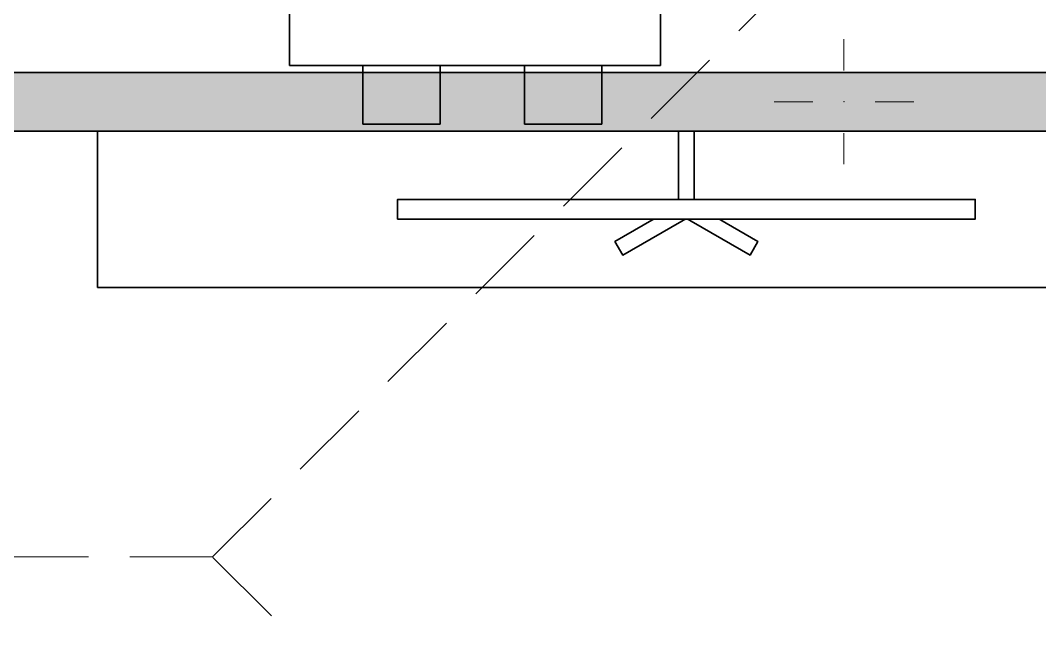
# Model space of a CAD drawing. Header units: millimetres. Extents: x -234375 to -184638, y -91483 to -70216.
# Drawn here: x -193087 to -190477, y -84307 to -82730 of the extents above; entities that cross this region are included whole.
import ezdxf

# ---------------------------------------------------------------- set-up
doc = ezdxf.new("R2010")
doc.units = ezdxf.units.MM
doc.header["$MEASUREMENT"] = 0
doc.linetypes.add('Hidden', pattern=[317.5, 211.666667, -105.833333])
doc.linetypes.add('Wipeout_Contour', pattern=[20000, 0, -20000])
for name, color, linetype, lineweight in [('New_0_Pen_No__7', 7, 'Continuous', 35), ('New_Drawing & Figure_Pen_No__13', 54, 'Continuous', 18), ('New_Drawing & Figure_Pen_No__6', 5, 'Continuous', 35), ('New_Drawing & Figure_Pen_No__7', 7, 'Continuous', 35), ('New_Shell - Roof_Pen_No__1', 7, 'Continuous', 13), ('New_Structural - Bearing_Pen_No__1', 7, 'Continuous', 13), ('New_Structural - Bearing_Pen_No__20', 1, 'Continuous', 0), ('New_Structural - Bearing_Pen_No__27', 7, 'Continuous', 35)]:
    doc.layers.add(name, color=color, linetype=linetype, lineweight=lineweight)
for name, color, linetype in [('New_Drawing & Figure', 7, 'Continuous'), ('New_Shell - Roof', 7, 'Continuous'), ('New_Structural - Bearing', 7, 'Continuous')]:
    doc.layers.add(name, color=color, linetype=linetype)
for name, color, linetype, lineweight, true_color in [('New_Drawing & Figure_Pen_No__254', 254, 'Continuous', 13, 0xe8e8e8), ('New_Drawing & Figure_Pen_No__8', 14, 'Continuous', 35, 0xa80f02), ('New_Structural - Bearing_Pen_No__160', 33, 'Continuous', 20, 0xb4a35c)]:
    doc.layers.add(name, color=color, linetype=linetype, lineweight=lineweight, true_color=true_color)

# ---------------------------------------------------------------- blocks, each defined once
blk = doc.blocks.new('Wall_16', base_point=(-187006.8, -82863.2))
at = {"layer": 'New_Structural - Bearing_Pen_No__160', "linetype": 'Continuous', "lineweight": 0, "true_color": 0x5a512e}
blk.add_hatch(color=59, dxfattribs=at).paths.add_polyline_path([(-188660.4, -82863.2), (-194325.3, -82863.3), (-194325.3, -83013.3), (-191076.8, -83013.2), (-191076.8, -82863.3), (-190878.8, -82863.3), (-190878.8, -83013.2), (-188660.4, -83013.2), (-188660.4, -83002.3), (-188685.9, -83002.3), (-188685.9, -82867.2), (-188660.4, -82867.2)])
at = {"layer": 'New_Structural - Bearing_Pen_No__27', "color": 7, "linetype": 'Continuous', "lineweight": 35, "flags": 128}
for points in [[(-188660.4, -82863.2), (-194325.3, -82863.3)], [(-194325.3, -83013.3), (-191076.8, -83013.2)], [(-190878.8, -83013.2), (-188660.4, -83013.2)]]:
    blk.add_lwpolyline(points, dxfattribs=at)
blk = doc.blocks.new('Column_6', base_point=(-190977.8, -82938.3))
at = {"layer": 'New_Structural - Bearing_Pen_No__160', "linetype": 'Continuous', "lineweight": 0, "true_color": 0x5a512e}
for points in [[(-191076.8, -82863.3), (-191076.8, -83013.2), (-190878.8, -83013.2), (-190878.8, -82863.3)], [(-190878.8, -83013.2), (-191076.8, -83013.2), (-191076.8, -83013.3), (-190878.8, -83013.3)]]:
    blk.add_hatch(color=59, dxfattribs=at).paths.add_polyline_path(points)
at = {"layer": 'New_Structural - Bearing_Pen_No__1', "color": 7, "linetype": 'Continuous', "lineweight": 13, "flags": 128}
blk.add_lwpolyline([(-191076.8, -83013.2), (-191076.8, -83013.3), (-190878.8, -83013.3), (-190878.8, -83013.2)], dxfattribs=at)
at = {"layer": 'New_Structural - Bearing_Pen_No__20', "color": 1, "linetype": 'Continuous', "lineweight": 0}
for p, q in [((-190977.8, -82858.3), (-190977.8, -82778.3)), ((-191057.8, -82938.3), (-191156.8, -82938.3)), ((-190897.8, -82938.3), (-190798.8, -82938.3)), ((-190977.8, -83018.3), (-190977.8, -83098.3))]:
    blk.add_line(p, q, dxfattribs=at)
blk.add_point((-190977.8, -82938.3), dxfattribs=at)
blk = doc.blocks.new('Roof_1', base_point=(-201339, -70721))
at = {"layer": 'New_Shell - Roof_Pen_No__1', "color": 7, "linetype": 'Hidden', "lineweight": 13, "flags": 128}
for points in [[(-192594.7, -84103), (-186597.5, -78112)], [(-192594.7, -84103), (-193996.8, -84103)], [(-186609.9, -90094), (-192594.7, -84103)]]:
    blk.add_lwpolyline(points, dxfattribs=at)

msp = doc.modelspace()

# ---------------------------------------------------------------- hatches: boundary and pattern name
at = {"layer": 'New_Drawing & Figure_Pen_No__6', "linetype": 'Continuous', "lineweight": 35}
msp.add_hatch(color=5, dxfattribs=at).paths.add_polyline_path([(-191863.9, -83105.8), (-191814.4, -83105.8), (-191814.4, -83091), (-191764.9, -83091), (-191764.9, -83105.8), (-191715.4, -83105.8), (-191715.4, -83091), (-191665.9, -83091), (-191665.9, -83105.8), (-191616.4, -83105.8), (-191616.4, -83091), (-191566.9, -83091), (-191566.9, -83105.8), (-191517.4, -83105.8), (-191517.4, -83091), (-191467.9, -83091), (-191467.9, -83105.8), (-191418.4, -83105.8), (-191418.4, -83091), (-191368.9, -83091), (-191368.9, -83105.8), (-191319.4, -83105.8), (-191319.4, -83091), (-191269.9, -83091), (-191269.9, -83105.8), (-191220.4, -83105.8), (-191220.4, -83091), (-191170.9, -83091), (-191170.9, -83105.8), (-191121.4, -83105.8), (-191121.4, -83091), (-191094.1, -83091), (-191094.1, -83076.1), (-191863.9, -83076.1)])

# ---------------------------------------------------------------- linework, layer by layer
at = {"layer": 'New_0_Pen_No__7', "color": 7, "linetype": 'Continuous', "lineweight": 35}
msp.add_lwpolyline([(-191795.8, -82995.2), (-191795.8, -82845.2), (-191597.9, -82845.2), (-191597.9, -82995.2)], close=True, dxfattribs=at)
at = {"layer": 'New_Drawing & Figure_Pen_No__13', "color": 54, "linetype": 'Continuous', "lineweight": 18}
msp.add_line((-193613.5, -82863.3), (-193019.5, -82863.3), dxfattribs=at)
at = {"layer": 'New_Drawing & Figure_Pen_No__7', "color": 7, "linetype": 'Continuous', "lineweight": 35}
for p, q in [((-192397.7, -82845.2), (-192397.7, -81154.2)), ((-191447.7, -81154.2), (-191447.7, -82845.2)), ((-191447.7, -82845.2), (-192397.7, -82845.2))]:
    msp.add_line(p, q, dxfattribs=at)
msp.add_lwpolyline([(-192210, -82995.2), (-192210, -82845.2), (-192012, -82845.2), (-192012, -82995.2)], close=True, dxfattribs=at)

# ---------------------------------------------------------------- next in the draw order: wipeouts: each hides what was drawn before it
at = {"color": 254, "linetype": 'Wipeout_Contour', "lineweight": 0, "ltscale": 834947.779186}
msp.add_wipeout([(-192889, -83413.3), (-189975.4, -83413.3), (-189975.4, -83013.3), (-192889, -83013.3)], dxfattribs=at).dxf.layer = 'New_Drawing & Figure'

# ---------------------------------------------------------------- next in the draw order: linework, layer by layer
at = {"layer": 'New_Drawing & Figure_Pen_No__7', "color": 7, "linetype": 'Continuous', "lineweight": 35}
for p, q in [((-189975.4, -83013.3), (-192889, -83013.3)), ((-192889, -83013.3), (-192889, -83413.3)), ((-192889, -83413.3), (-189975.4, -83413.3))]:
    msp.add_line(p, q, dxfattribs=at)
at = {"layer": 'New_Drawing & Figure_Pen_No__7', "color": 7, "linetype": 'Continuous', "lineweight": 35, "flags": 128}
msp.add_lwpolyline([(-192889, -83413.3), (-189975.4, -83413.3), (-189975.4, -83013.3), (-192889, -83013.3)], close=True, dxfattribs=at)

# ---------------------------------------------------------------- next in the draw order: block references
at = {"layer": 'New_Structural - Bearing', "color": 7, "lineweight": 13}
msp.add_blockref('Column_6', (-190977.8, -82938.3), dxfattribs=at)

# ---------------------------------------------------------------- next in the draw order: wipeouts: each hides what was drawn before it
at = {"color": 254, "linetype": 'Wipeout_Contour', "lineweight": 0, "ltscale": 834597.31645}
msp.add_wipeout([(-191401.1, -83213.3), (-191361.1, -83213.3), (-191361.1, -83013.3), (-191401.1, -83013.3)], dxfattribs=at).dxf.layer = 'New_Drawing & Figure'

# ---------------------------------------------------------------- next in the draw order: linework, layer by layer
at = {"layer": 'New_Drawing & Figure_Pen_No__254', "color": 254, "linetype": 'Wipeout_Contour', "lineweight": 13, "true_color": 0xe8e8e8}
for p, q in [((-191361.1, -83013.3), (-191401.1, -83013.3)), ((-191401.1, -83013.3), (-191401.1, -83213.3)), ((-191361.1, -83213.3), (-191361.1, -83013.3)), ((-191401.1, -83213.3), (-191361.1, -83213.3))]:
    msp.add_line(p, q, dxfattribs=at)
at = {"layer": 'New_Drawing & Figure_Pen_No__8', "color": 14, "linetype": 'Continuous', "lineweight": 35, "true_color": 0xa80f02, "flags": 128}
msp.add_lwpolyline([(-191401.1, -83213.3), (-191361.1, -83213.3), (-191361.1, -83013.3), (-191401.1, -83013.3)], close=True, dxfattribs=at)

# ---------------------------------------------------------------- next in the draw order: wipeouts: each hides what was drawn before it
at = {"color": 254, "linetype": 'Wipeout_Contour', "lineweight": 0, "ltscale": 835154.086563}
msp.add_wipeout([(-191371.1, -83230.6), (-191391.1, -83196), (-191564.3, -83296), (-191544.3, -83330.6)], dxfattribs=at).dxf.layer = 'New_Drawing & Figure'

# ---------------------------------------------------------------- next in the draw order: linework, layer by layer
at = {"layer": 'New_Drawing & Figure_Pen_No__254', "color": 254, "linetype": 'Wipeout_Contour', "lineweight": 13, "true_color": 0xe8e8e8}
for p, q in [((-191391.1, -83196), (-191564.3, -83296)), ((-191371.1, -83230.6), (-191391.1, -83196)), ((-191544.3, -83330.6), (-191371.1, -83230.6)), ((-191564.3, -83296), (-191544.3, -83330.6))]:
    msp.add_line(p, q, dxfattribs=at)
at = {"layer": 'New_Drawing & Figure_Pen_No__8', "color": 14, "linetype": 'Continuous', "lineweight": 35, "true_color": 0xa80f02, "flags": 128}
msp.add_lwpolyline([(-191371.1, -83230.6), (-191391.1, -83196), (-191564.3, -83296), (-191544.3, -83330.6)], close=True, dxfattribs=at)

# ---------------------------------------------------------------- next in the draw order: wipeouts: each hides what was drawn before it
at = {"color": 254, "linetype": 'Wipeout_Contour', "lineweight": 0, "ltscale": 834518.845823}
msp.add_wipeout([(-191371.1, -83196), (-191391.1, -83230.6), (-191217.9, -83330.6), (-191197.9, -83296)], dxfattribs=at).dxf.layer = 'New_Drawing & Figure'

# ---------------------------------------------------------------- next in the draw order: linework, layer by layer
at = {"layer": 'New_Drawing & Figure_Pen_No__254', "color": 254, "linetype": 'Wipeout_Contour', "lineweight": 13, "true_color": 0xe8e8e8}
for p, q in [((-191371.1, -83196), (-191391.1, -83230.6)), ((-191197.9, -83296), (-191371.1, -83196)), ((-191391.1, -83230.6), (-191217.9, -83330.6)), ((-191217.9, -83330.6), (-191197.9, -83296))]:
    msp.add_line(p, q, dxfattribs=at)
at = {"layer": 'New_Drawing & Figure_Pen_No__8', "color": 14, "linetype": 'Continuous', "lineweight": 35, "true_color": 0xa80f02, "flags": 128}
msp.add_lwpolyline([(-191371.1, -83196), (-191391.1, -83230.6), (-191217.9, -83330.6), (-191197.9, -83296)], close=True, dxfattribs=at)

# ---------------------------------------------------------------- next in the draw order: wipeouts: each hides what was drawn before it
at = {"color": 254, "linetype": 'Wipeout_Contour', "lineweight": 0, "ltscale": 834757.487692}
msp.add_wipeout([(-192120.6, -83238.3), (-190641.6, -83238.3), (-190641.6, -83188.3), (-192120.6, -83188.3)], dxfattribs=at).dxf.layer = 'New_Drawing & Figure'

# ---------------------------------------------------------------- next in the draw order: linework, layer by layer
at = {"layer": 'New_Drawing & Figure_Pen_No__254', "color": 254, "linetype": 'Wipeout_Contour', "lineweight": 13, "true_color": 0xe8e8e8}
for p, q in [((-190641.6, -83188.3), (-192120.6, -83188.3)), ((-192120.6, -83188.3), (-192120.6, -83238.3)), ((-190641.6, -83238.3), (-190641.6, -83188.3)), ((-192120.6, -83238.3), (-190641.6, -83238.3))]:
    msp.add_line(p, q, dxfattribs=at)
at = {"layer": 'New_Drawing & Figure_Pen_No__8', "color": 14, "linetype": 'Continuous', "lineweight": 35, "true_color": 0xa80f02, "flags": 128}
msp.add_lwpolyline([(-192120.6, -83238.3), (-190641.6, -83238.3), (-190641.6, -83188.3), (-192120.6, -83188.3)], close=True, dxfattribs=at)

# ---------------------------------------------------------------- next in the draw order: block references
at = {"layer": 'New_Shell - Roof', "color": 7, "linetype": 'Continuous', "lineweight": 13}
msp.add_blockref('Roof_1', (-201339, -70721), dxfattribs=at)
at = {"layer": 'New_Structural - Bearing', "color": 7, "lineweight": 35}
msp.add_blockref('Wall_16', (-187006.8, -82863.2), dxfattribs=at)

doc.saveas('drawing.dxf')
